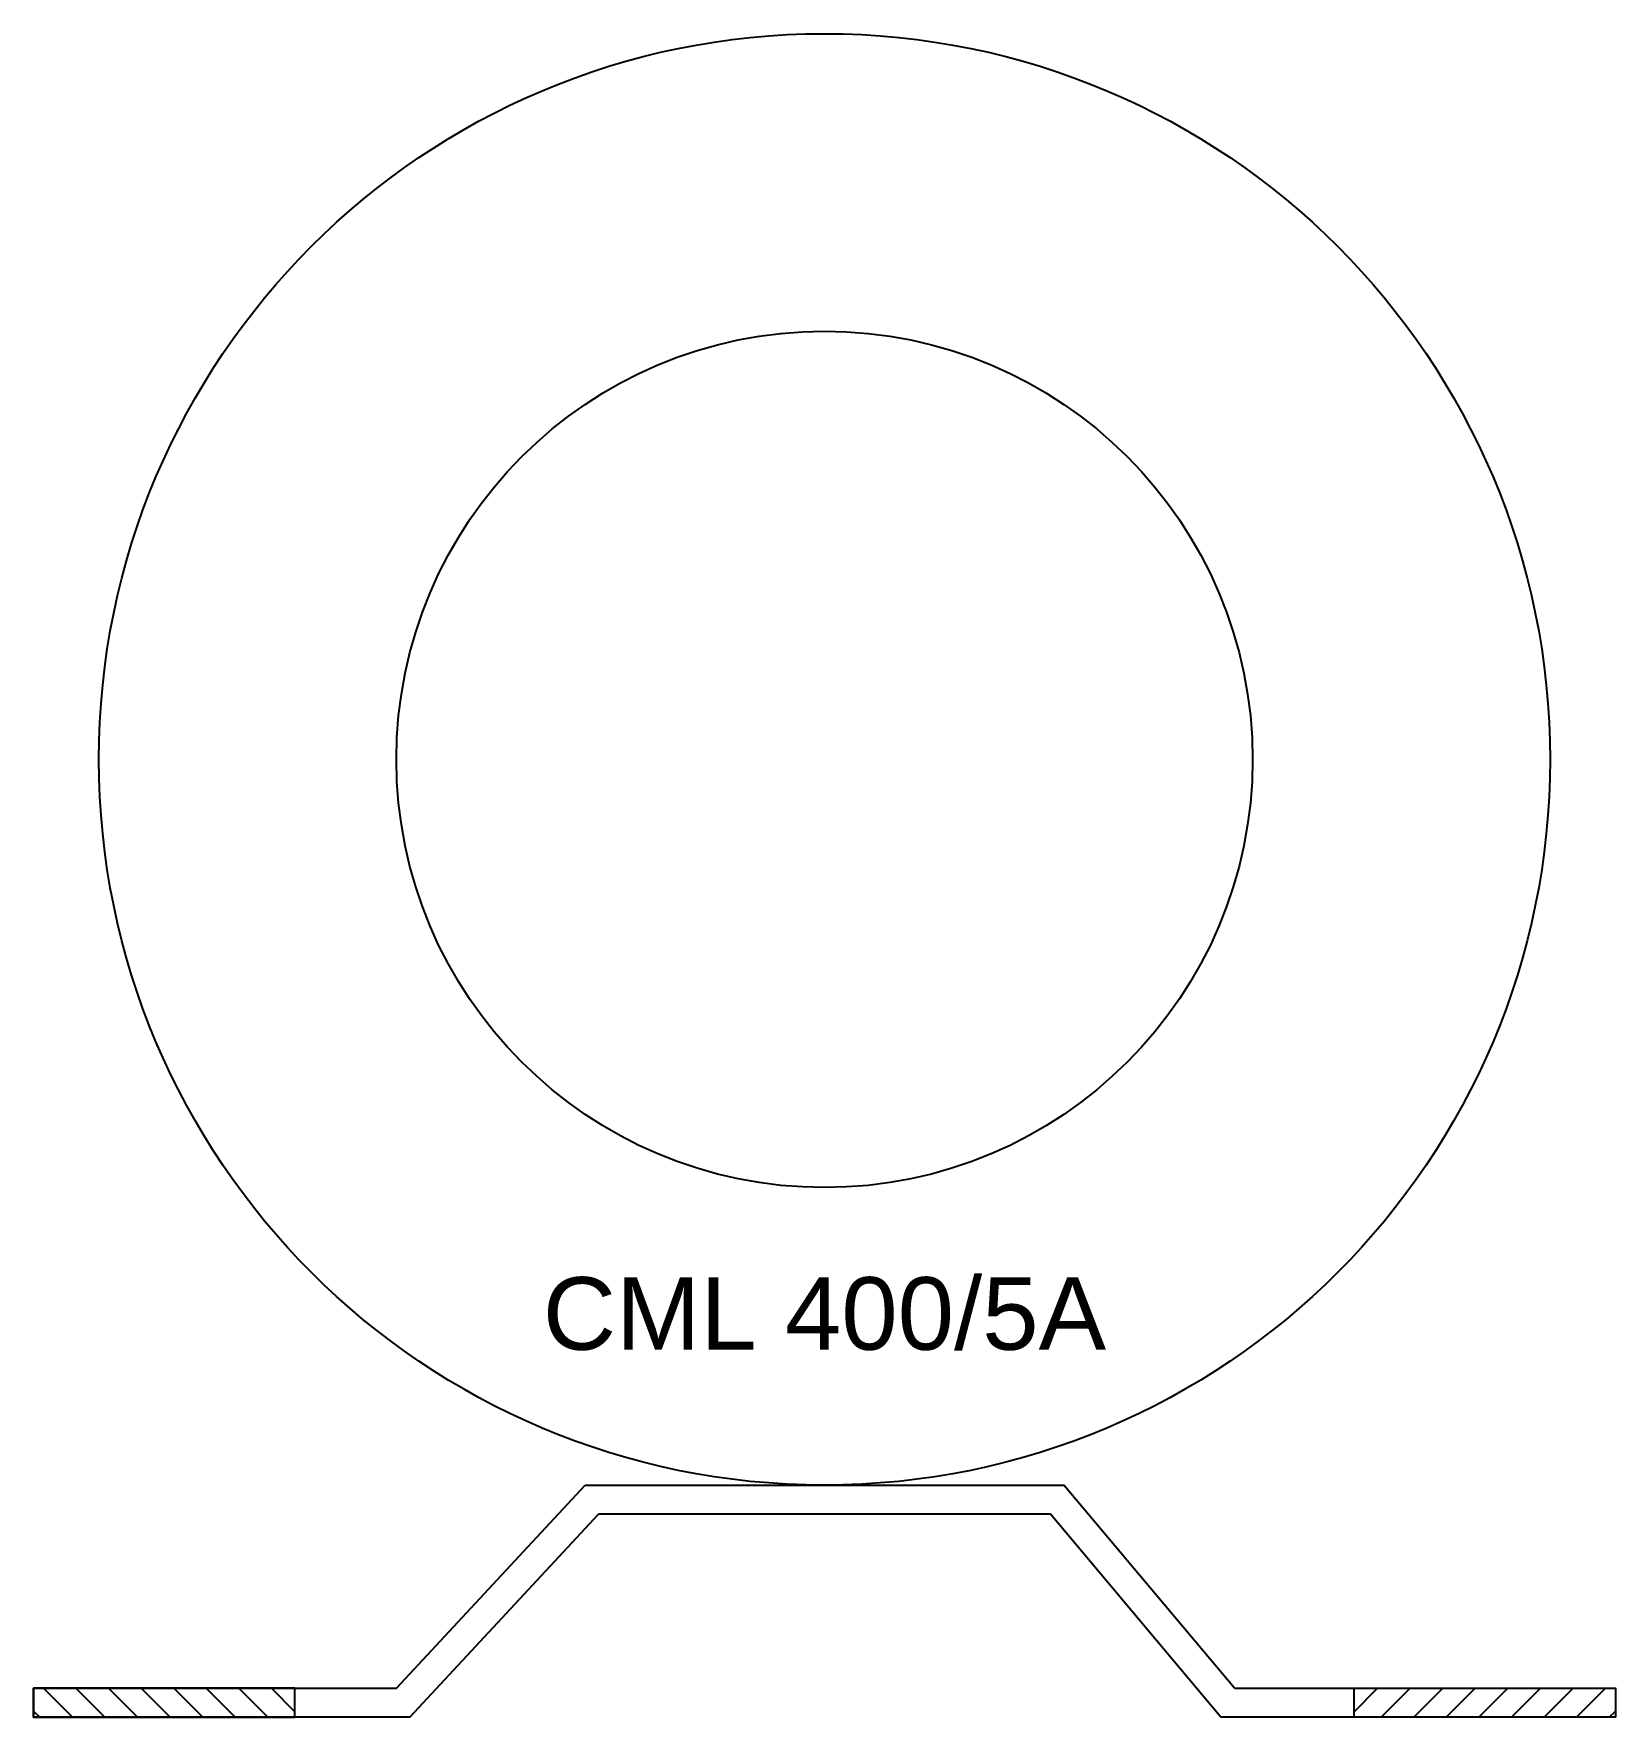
# Model space of a CAD drawing. Header units: millimetres. Extents: x 0 to 109, y 0 to 116.
import ezdxf

# ---------------------------------------------------------------- set-up
doc = ezdxf.new("R2010")
doc.units = ezdxf.units.MM

# ---------------------------------------------------------------- blocks, each defined once
blk = doc.blocks.new('CML400A-1')
h = blk.add_hatch()
h.set_pattern_fill('ANSI31', color=85, scale=0.5, style=0)
h.set_pattern_definition([(135, (80689.8664, -41784.7283), (1.122532015, 1.122532015), [])])
h.paths.add_polyline_path([(0, 2), (0, 0), (18, 0), (18, 2)])
h = blk.add_hatch()
h.set_pattern_fill('ANSI31', color=85, scale=0.5, style=0)
h.set_pattern_definition([(45, (-80580.8664, -41784.7283), (-1.122532015, 1.122532015), [])])
h.paths.add_polyline_path([(91, 2), (91, 0), (109, 0), (109, 2)])
at = {"color": 85}
for p, q in [((25, 2), (38, 16)), ((38, 16), (71, 16)), ((82.75, 2), (71, 16)), ((25.93, 0), (38.93, 14)), ((70.07, 14), (38.93, 14)), ((81.82, 0), (70.07, 14))]:
    blk.add_line(p, q, dxfattribs=at)
for points in [[(25.93, 0), (0, 0), (0, 2), (25, 2)], [(82.75, 2), (109, 2), (109, 0), (81.82, 0)]]:
    blk.add_lwpolyline(points, dxfattribs=at)
for points in [[(18, 2), (0, 2), (0, 0), (18, 0)], [(91, 2), (109, 2), (109, 0), (91, 0)]]:
    blk.add_lwpolyline(points, close=True, dxfattribs=at)
for radius in [50, 29.5]:
    blk.add_circle((54.5, 66), radius, dxfattribs=at)
at = {"color": 85, "insert": (54.5, 27.79), "char_height": 5, "attachment_point": 5}
blk.add_mtext('{\\fArial|b0|i0|c0|p34;CML 400/5A}', dxfattribs=at)

msp = doc.modelspace()

# ---------------------------------------------------------------- block references
at = {"color": 7}
msp.add_blockref('CML400A-1', (0, 0), dxfattribs=at)

doc.saveas('drawing.dxf')
